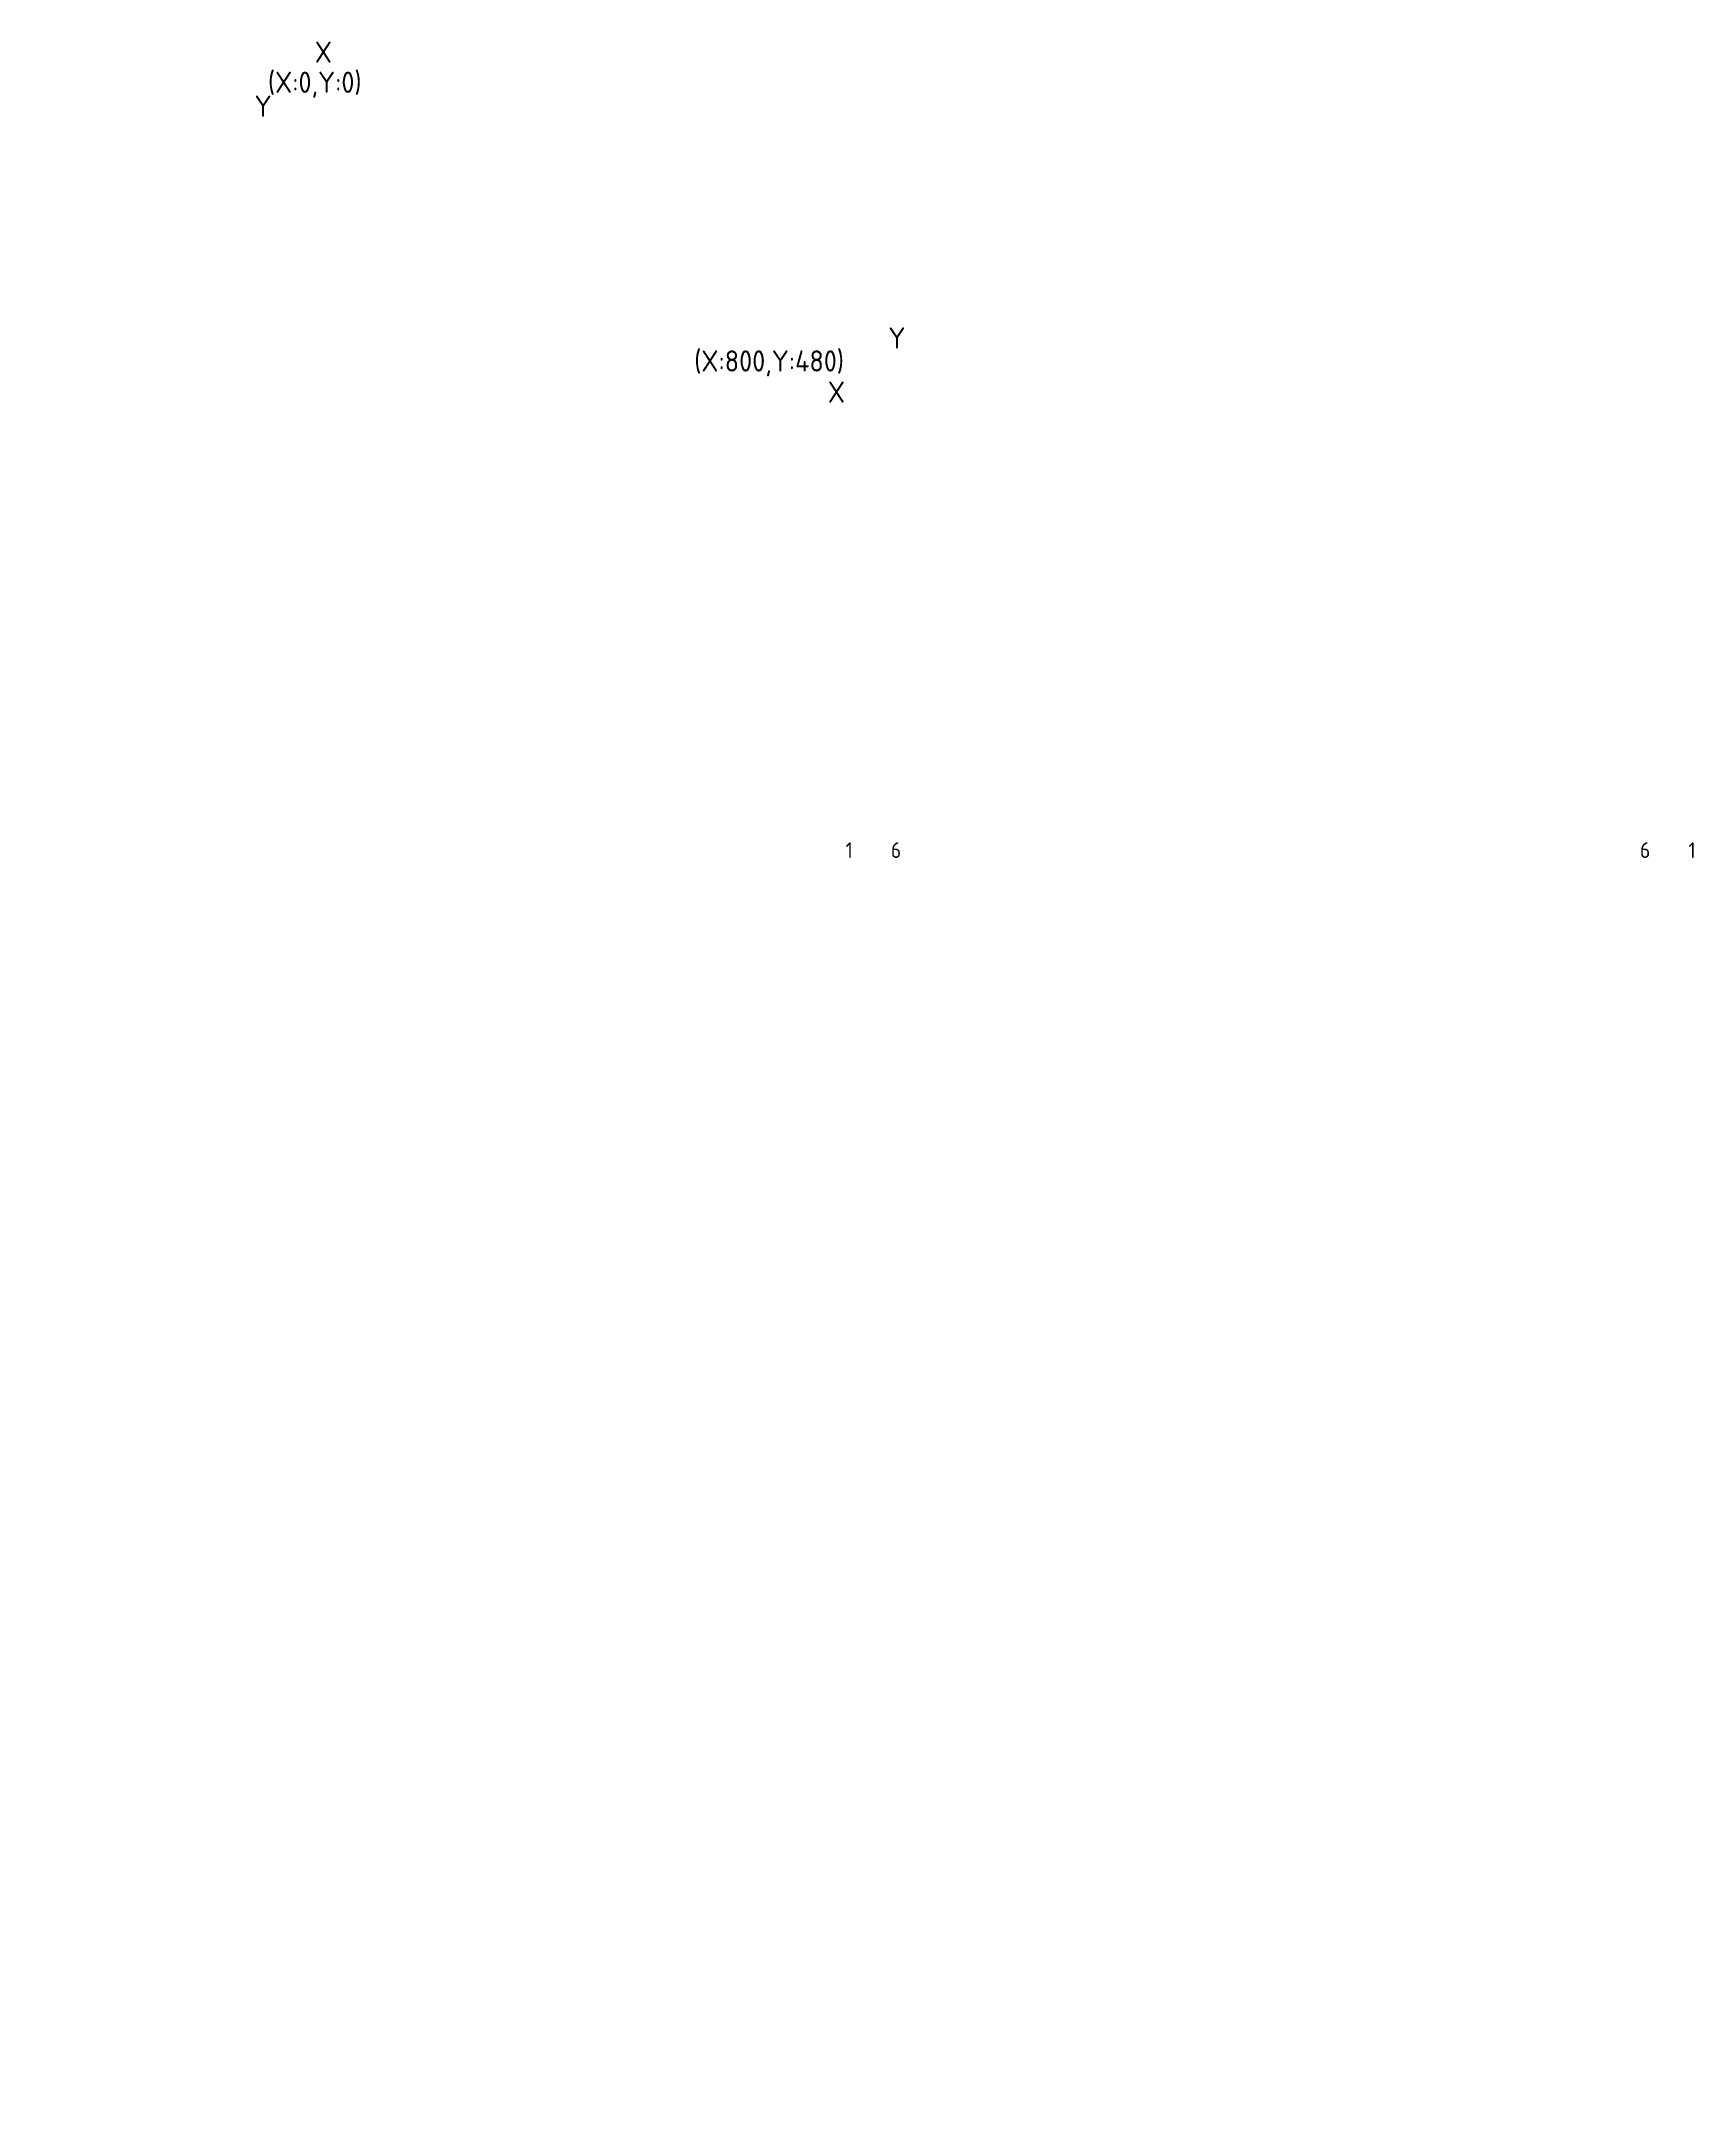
# Model space of a CAD drawing. Header units: millimetres. Extents: x 3623 to 6062, y 1175 to 2021.
# Drawn here: x 5828 to 6061.5, y 1728 to 2021 of the extents above; entities that cross this region are included whole.
import ezdxf

# ---------------------------------------------------------------- set-up
doc = ezdxf.new("R2010")
doc.units = ezdxf.units.MM
doc.header["$LTSCALE"] = 0.1
doc.layers.add('Dim', color=3, linetype='Continuous')
doc.layers.add('FPC', color=11, linetype='Continuous')
doc.styles.get("Standard").update_dxf_attribs({"font": 'isocp2.shx', "bigfont": 'AllInOneBig.shx'})

msp = doc.modelspace()

# ---------------------------------------------------------------- texts
at = {"layer": 'Dim', "color": 6}
for s, p in [('X', (5866.616, 2018.004)), ('(X:0,Y:0)', (5859.996, 2013.737)), ('Y', (5858.101, 2010.358)), ('Y', (5947.7, 1977.593)), ('(X:800,Y:480)', (5920.26, 1974.342)), ('X', (5939.154, 1969.947))]:
    msp.add_text(s, height=3, dxfattribs=at).set_placement(p)
at = {"layer": 'FPC', "color": 4, "char_height": 2.227, "width": 1.25861}
for s, insert, attachment_point in [('1', (5941.664, 1907.808), 1), ('6', (5948.07, 1907.817), 1), ('6', (6055.427, 1907.817), 3), ('1', (6061.832, 1907.808), 3)]:
    msp.add_mtext(s, dxfattribs=dict(at, insert=insert, attachment_point=attachment_point))

doc.saveas('drawing.dxf')
